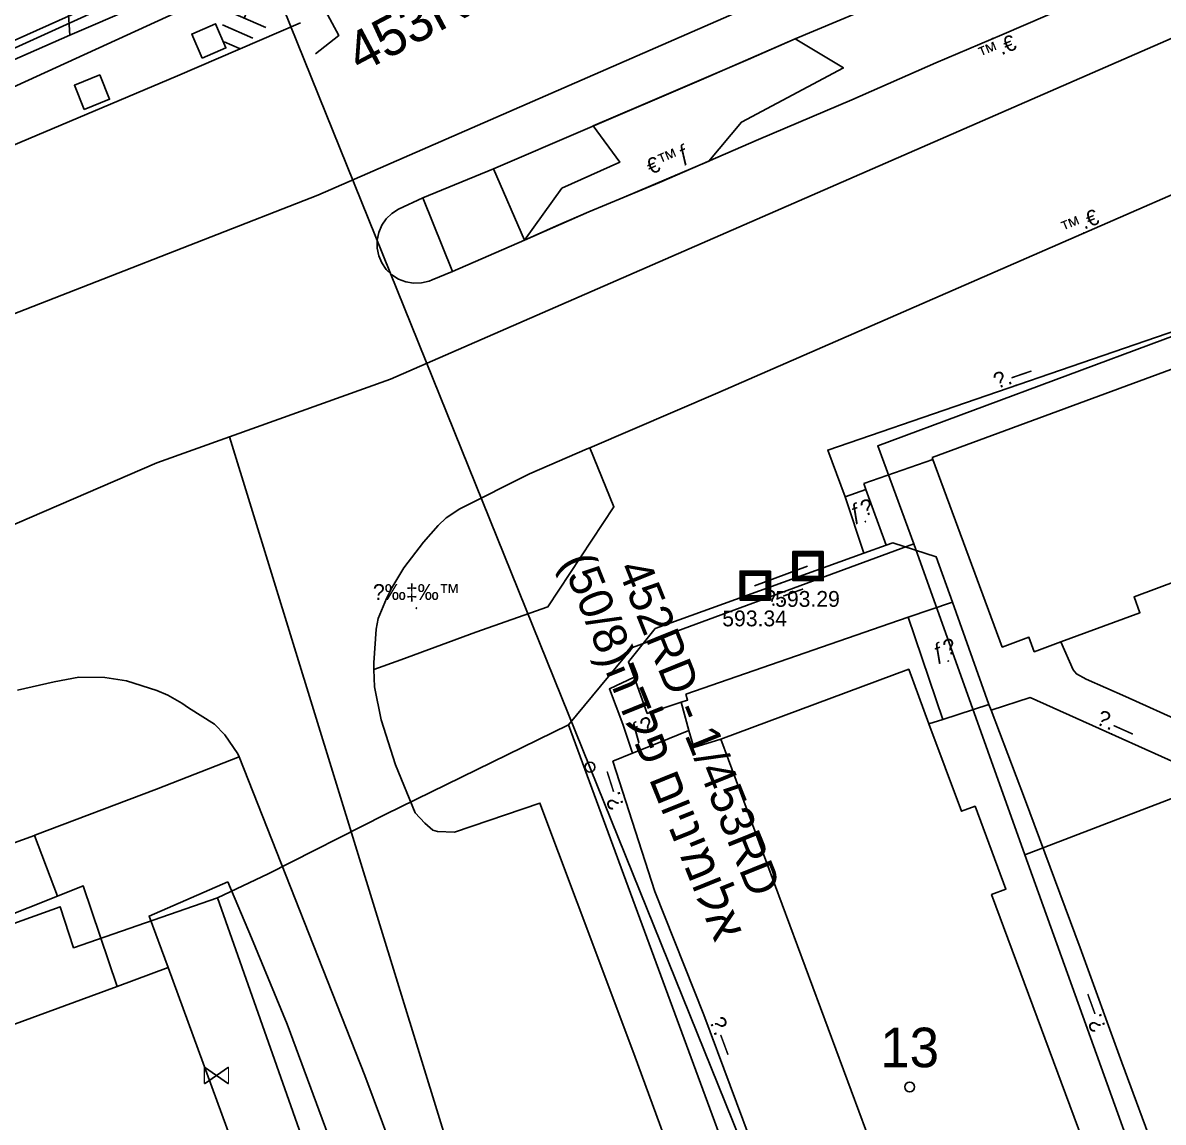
# Model space of a CAD drawing. Header units: metres. Extents: x 218299 to 220222, y 572714 to 574340.
# Drawn here: x 219557.5 to 219615.2, y 573852.2 to 573907.8 of the extents above; entities that cross this region are included whole.
import ezdxf
from ezdxf.enums import TextEntityAlignment as Align

# ---------------------------------------------------------------- set-up
doc = ezdxf.new("R2010")
doc.units = ezdxf.units.M
doc.header["$MEASUREMENT"] = 0
for name, color, linetype in [('1601', 44, 'LANDBORDER'), ('1602', 44, 'Continuous'), ('1603', 44, 'Continuous'), ('6011', 10, 'Continuous'), ('6021', 110, 'Continuous'), ('6031', 254, 'Continuous'), ('6370', 7, 'Continuous'), ('6501', 7, 'Continuous'), ('6521', 1, 'Continuous'), ('6561', 7, 'Continuous'), ('6902', 1, 'Continuous'), ('A_POINTS', 2, 'Continuous'), ('M2200', 253, 'Continuous'), ('M2401', 7, 'Continuous'), ('M2404', 7, 'Continuous'), ('M2407', 253, 'Continuous'), ('M2408', 253, 'Continuous'), ('M2412', 253, 'Continuous'), ('M2420', 253, 'Continuous'), ('M2602', 253, 'Continuous'), ('M2605', 253, 'Continuous'), ('M2802', 253, 'Continuous'), ('M2809', 253, 'Continuous'), ('M4609', 253, 'Continuous'), ('M5205', 253, 'Continuous'), ('M5250', 253, 'Continuous'), ('Y5205_Modaot', 253, 'Continuous')]:
    doc.layers.add(name, color=color, linetype=linetype)
doc.styles.add('HEBTXT', font='HEBTXT')
doc.styles.add('MAVAT_HEBTXT', font='HEBTXT')
doc.linetypes.add('LANDBORDER', pattern='A,6.25,[208,elecad.shx,S=0.02,R=0,X=-0.6,Y=0],12.5,[208,elecad.shx,S=0.02,R=180,X=0.6,Y=0],6.25', length=25)

# ---------------------------------------------------------------- blocks, each defined once
blk = doc.blocks.new('6902')
at = {"layer": 'A_POINTS'}
blk.add_circle((0, 0), 0.25, dxfattribs=at)
at = {"color": 0, "style": 'HEBTXT', "flags": 1}
blk.add_attdef('CODE', (-2.918, 6.399), '', height=1.7, dxfattribs=at)
at = {"color": 0, "style": 'HEBTXT'}
for tag, p in [('PATH', (0.169, 4.708)), ('HTCH', (0.169, 2.708))]:
    blk.add_attdef(tag, text='', height=1.7, dxfattribs=at).set_placement(p, align=Align.MIDDLE_CENTER)
blk = doc.blocks.new('6521')
at = {"color": 0}
blk.add_lwpolyline([(0.707, 0.707), (3.55, 3.55), (4.778, 2.689)], dxfattribs=at)
at = {"color": 0, "style": 'HEBTXT'}
blk.add_attdef('PLACE', (4.377, 3.834), '', height=1.7, dxfattribs=at)
blk = doc.blocks.new('6370')
at = {"color": 0}
blk.add_lwpolyline([(-1, -1), (1, -1), (1, 1), (-1, 1)], close=True, dxfattribs=at)
for points in [[(-0.991, 1.013), (1.003, 1.013), (-0.991, -1.013)], [(-0.991, -1.013), (1.003, -1.013), (1.003, 1.013)]]:
    blk.add_solid(points, dxfattribs=at)
at = {"color": 0, "style": 'HEBTXT'}
blk.add_attdef('POLE_NUM', (2.033, 2.706), '', height=2, dxfattribs=at)
at = {"color": 0, "style": 'HEBTXT', "flags": 1}
blk.add_attdef('MAP_TYPE', (2.063, -0.224), '', height=2, dxfattribs=at)
blk = doc.blocks.new('6561')
at = {"color": 0}
blk.add_line((0, 0), (-1.62, -3.72), dxfattribs=at)
at = {"color": 0, "flags": 128}
for points in [[(-2.812, -3.202), (-0.519, -4.199)], [(-2.718, -4.061), (-1.185, -4.727)], [(-2.624, -4.919), (-1.851, -5.255)]]:
    blk.add_lwpolyline(points, dxfattribs=at)
at = {"color": 0, "style": 'HEBTXT'}
for tag, p in [('TYPE', (1.691, -1.644)), ('DESC', (1.691, -4.209))]:
    blk.add_attdef(tag, p, '', height=1.5, dxfattribs=at)
blk = doc.blocks.new('1603')
at = {"layer": 'A_POINTS'}
blk.add_circle((0, 0), 0.25, dxfattribs=at)
at = {"color": 0, "style": 'HEBTXT'}
blk.add_attdef('PARCEL_NUM', text='', height=2, dxfattribs=at).set_placement((0, 1), align=Align.CENTER)
at = {"color": 0, "style": 'HEBTXT', "flags": 1}
blk.add_attdef('LOT_NUM', text='', height=2, dxfattribs=at).set_placement((0, -2.5), align=Align.CENTER)
blk = doc.blocks.new('M2802')
blk.add_circle((0, 0), 0.025)
at = {"style": 'MAVAT_HEBTXT'}
blk.add_attdef('NAME', text='', height=0.8, dxfattribs=at).set_placement((0, 1.59), align=Align.MIDDLE)
blk = doc.blocks.new('M2404')
blk.add_circle((0, 0), 0.025)
at = {"style": 'MAVAT_HEBTXT'}
blk.add_attdef('NAME', text='', height=0.8, dxfattribs=at).set_placement((0, 1.59), align=Align.MIDDLE)
blk = doc.blocks.new('M2412')
blk.add_circle((0, 0), 0.025)
at = {"style": 'MAVAT_HEBTXT'}
blk.add_attdef('NAME', text='', height=0.8, dxfattribs=at).set_placement((0, 1.59), align=Align.MIDDLE)
blk = doc.blocks.new('M2605')
blk.add_circle((0, 0), 0.025)
at = {"style": 'MAVAT_HEBTXT'}
blk.add_attdef('NAME', text='', height=0.8, dxfattribs=at).set_placement((0, 1.59), align=Align.MIDDLE)
blk = doc.blocks.new('M2809')
blk.add_circle((0, 0), 0.025)
at = {"style": 'MAVAT_HEBTXT'}
blk.add_attdef('NAME', text='', height=0.8, dxfattribs=at).set_placement((0, 1.59), align=Align.MIDDLE)
blk = doc.blocks.new('M4609')
at = {"const_width": 0.134}
for points in [[(-1.22, -0.84), (-1.22, 0.84)], [(1.22, -0.84), (1.22, 0.84)]]:
    blk.add_lwpolyline(points, dxfattribs=at)
for points in [[(-1.22, -0.84), (1.22, 0.84)], [(-1.22, 0.84), (1.22, -0.84)]]:
    blk.add_lwpolyline(points)
at = {"style": 'MAVAT_HEBTXT', "flags": 1}
for tag, p in [('MARK', (0, 2.8)), ('HEIGHT', (0, -2.8)), ('NAME', (0, -5.37)), ('DIAMETER', (0, -7.94))]:
    blk.add_attdef(tag, text='', height=0.8, dxfattribs=at).set_placement(p, align=Align.MIDDLE)
blk = doc.blocks.new('*X99')
at = {"color": 0}
for p, q in [((-1.47, 1.4), (1.6, 1.4)), ((-1.47, 1.27), (1.6, 1.27)), ((-1.4, -1.45), (-1.4, 1.49)), ((-1.27, -1.45), (-1.27, 1.49)), ((-1.15, -1.45), (-1.15, 1.49)), ((-1.02, 1.06), (-1.02, 1.49)), ((-0.9, 1.06), (-0.9, 1.49)), ((-0.77, 1.06), (-0.77, 1.49)), ((-0.65, 1.06), (-0.65, 1.49)), ((-0.52, 1.06), (-0.52, 1.49)), ((-0.4, 1.06), (-0.4, 1.49)), ((-0.27, 1.06), (-0.27, 1.49)), ((-0.15, 1.06), (-0.15, 1.49)), ((-0.02, 1.06), (-0.02, 1.49)), ((0.1, 1.06), (0.1, 1.49)), ((0.23, 1.06), (0.23, 1.49)), ((0.35, 1.06), (0.35, 1.49)), ((0.48, 1.06), (0.48, 1.49)), ((0.6, 1.06), (0.6, 1.49)), ((0.73, 1.06), (0.73, 1.49)), ((0.85, 1.06), (0.85, 1.49)), ((0.98, 1.06), (0.98, 1.49)), ((1.1, 1.06), (1.1, 1.49)), ((1.23, -1.45), (1.23, 1.49)), ((1.35, -1.45), (1.35, 1.49)), ((1.48, -1.45), (1.48, 1.49)), ((-1.47, 1.15), (1.6, 1.15)), ((-1.47, 1.02), (-1.04, 1.02)), ((-1.47, 0.9), (-1.04, 0.9)), ((-1.47, 0.77), (-1.04, 0.77)), ((-1.47, 0.65), (-1.04, 0.65)), ((-1.47, 0.52), (-1.04, 0.52)), ((-1.47, 0.4), (-1.04, 0.4)), ((-1.47, 0.27), (-1.04, 0.27)), ((-1.47, 0.15), (-1.04, 0.15)), ((-1.47, 0.02), (-1.04, 0.02)), ((1.17, 1.02), (1.6, 1.02)), ((1.17, 0.9), (1.6, 0.9)), ((1.17, 0.77), (1.6, 0.77)), ((1.17, 0.65), (1.6, 0.65)), ((1.17, 0.52), (1.6, 0.52)), ((1.17, 0.4), (1.6, 0.4)), ((1.17, 0.27), (1.6, 0.27)), ((1.17, 0.15), (1.6, 0.15)), ((1.17, 0.02), (1.6, 0.02)), ((-1.47, -0.1), (-1.04, -0.1)), ((-1.47, -0.23), (-1.04, -0.23)), ((-1.47, -0.35), (-1.04, -0.35)), ((-1.47, -0.48), (-1.04, -0.48)), ((-1.47, -0.6), (-1.04, -0.6)), ((-1.47, -0.73), (-1.04, -0.73)), ((-1.47, -0.85), (-1.04, -0.85)), ((-1.47, -0.98), (-1.04, -0.98)), ((-1.47, -1.1), (1.6, -1.1)), ((-1.02, -1.45), (-1.02, -1.02)), ((-0.9, -1.45), (-0.9, -1.02)), ((-0.77, -1.45), (-0.77, -1.02)), ((-0.65, -1.45), (-0.65, -1.02)), ((-0.52, -1.45), (-0.52, -1.02)), ((-0.4, -1.45), (-0.4, -1.02)), ((-0.27, -1.45), (-0.27, -1.02)), ((-0.15, -1.45), (-0.15, -1.02)), ((-0.02, -1.45), (-0.02, -1.02)), ((0.1, -1.45), (0.1, -1.02)), ((0.23, -1.45), (0.23, -1.02)), ((0.35, -1.45), (0.35, -1.02)), ((0.48, -1.45), (0.48, -1.02)), ((0.6, -1.45), (0.6, -1.02)), ((0.73, -1.45), (0.73, -1.02)), ((0.85, -1.45), (0.85, -1.02)), ((0.98, -1.45), (0.98, -1.02)), ((1.1, -1.45), (1.1, -1.02)), ((1.17, -0.1), (1.6, -0.1)), ((1.17, -0.23), (1.6, -0.23)), ((1.17, -0.35), (1.6, -0.35)), ((1.17, -0.48), (1.6, -0.48)), ((1.17, -0.6), (1.6, -0.6)), ((1.17, -0.73), (1.6, -0.73)), ((1.17, -0.85), (1.6, -0.85)), ((1.17, -0.98), (1.6, -0.98)), ((-1.47, -1.23), (1.6, -1.23)), ((-1.47, -1.35), (1.6, -1.35))]:
    blk.add_line(p, q, dxfattribs=at)
blk = doc.blocks.new('M5205')
for points in [[(1.6, 1.49), (1.6, -1.45), (-1.47, -1.45), (-1.47, 1.49)], [(1.17, 1.06), (1.17, -1.02), (-1.04, -1.02), (-1.04, 1.06)]]:
    blk.add_lwpolyline(points, close=True)
at = {"linetype": 'Continuous'}
blk.add_blockref('*X99', (0, 0), dxfattribs=at)
at = {"style": 'MAVAT_HEBTXT', "flags": 1}
for tag, p in [('MARK', (0, 3.2)), ('HEIGHT', (0, -3.3)), ('NAME', (0, -5.87))]:
    blk.add_attdef(tag, text='', height=2, dxfattribs=at).set_placement(p, align=Align.MIDDLE)
blk = doc.blocks.new('111')
at = {"layer": 'M2200'}
for points in [[(219603.524, 573885.772, 605.205), (219619.709, 573891.744, 605.144), (219631.268, 573896.009, 605.1), (219634.789, 573886.468, 605.205), (219634.789, 573886.468, 605.205), (219632.029, 573885.45, 605.205), (219620.81, 573881.31, 605.205), (219621.066, 573880.617, 599.01), (219616.255, 573878.842, 599.01), (219615.988, 573879.565, 605.205), (219613.729, 573878.731, 605.205), (219614.028, 573877.92, 599.115), (219610.021, 573876.441, 599.115), (219608.684, 573875.948, 599.115), (219608.415, 573876.677, 605.1), (219607.064, 573876.179, 605.1), (219603.56, 573885.675, 605.204)], [(219608.215, 573830.083, 606.255), (219607.182, 573832.865, 606.255), (219592.827, 573871.529, 606.255), (219592.827, 573871.529, 606.255), (219602.334, 573875.059, 606.255), (219603.359, 573872.296, 606.255), (219605, 573867.877, 606.255), (219605.69, 573868.133, 599.745), (219607.248, 573863.937, 599.745), (219606.524, 573863.668, 606.255), (219612.575, 573847.372, 606.255), (219613.154, 573847.587, 599.955), (219614.922, 573842.825, 599.955), (219614.366, 573842.619, 606.255), (219615.937, 573838.389, 606.15), (219616.626, 573838.645, 600.06), (219617.369, 573836.646, 600.06), (219618.305, 573834.124, 600.06), (219617.581, 573833.855, 606.255), (219617.677, 573833.596, 606.255)], [(219523.399, 573844.745, 604.575), (219562.303, 573859.024, 604.477), (219564.886, 573859.972, 604.47), (219564.886, 573859.972, 604.47), (219564.886, 573859.972, 604.47), (219568.364, 573850.496, 604.575), (219568.032, 573850.374, 604.574), (219565.97, 573849.617, 604.569), (219546.423, 573842.443, 604.519), (219545.709, 573842.181, 604.518), (219543.953, 573841.537, 604.513), (219526.877, 573835.269, 604.47), (219526.639, 573835.916, 604.477)]]:
    blk.add_polyline3d(points, close=True, dxfattribs=at)
at = {"layer": 'M2401'}
for points in [[(219591.651, 573846.84, 598.852), (219588.431, 573855.631, 598.852), (219585.578, 573863.261, 598.852), (219583.689, 573868.29, 598.852), (219579.363, 573866.822, 598.852), (219578.507, 573866.86, 598.852), (219578.264, 573866.932, 598.852), (219577.86, 573867.279, 598.852), (219577.379, 573867.799, 598.852), (219576.377, 573870.231, 598.852), (219575.664, 573872.498, 598.852), (219575.317, 573874.18, 598.852), (219575.291, 573875.053, 598.852), (219575.282, 573875.382, 598.852), (219575.41, 573877.088, 598.852), (219575.51, 573877.621, 598.852), (219575.928, 573878.638, 598.852), (219576.195, 573879.17, 598.852), (219576.802, 573880.184, 598.852), (219577.804, 573881.492, 598.852), (219578.548, 573882.335, 598.852), (219578.951, 573882.719, 598.852), (219579.632, 573883.181, 598.852), (219583.155, 573884.947, 598.852), (219586.079, 573886.201, 598.852), (219586.214, 573886.259, 598.852), (219592.683, 573889.046, 598.852), (219622.044, 573901.855, 598.852)], [(219571.574, 573907.753, 593.368), (219565.364, 573905.069, 593.368), (219557.392, 573901.703, 593.368), (219554.623, 573900.537, 593.368), (219553.838, 573900.323, 593.368)], [(219610.447, 573908.617, 594.15), (219607.037, 573907.145, 594.15), (219603.709, 573905.723, 594.15), (219599.461, 573903.863, 594.15), (219594.741, 573901.856, 594.15), (219589.729, 573899.668, 594.15), (219586.154, 573898.195, 594.15), (219582.91, 573896.762, 594.15), (219579.268, 573895.182, 594.15), (219578.241, 573894.754, 594.15), (219578.079, 573894.69, 594.15), (219577.693, 573894.597, 594.15), (219577.296, 573894.583, 594.15), (219576.904, 573894.648, 594.15), (219576.533, 573894.791, 594.15), (219576.198, 573895.004, 594.15), (219575.913, 573895.28, 594.15), (219575.688, 573895.608, 594.15), (219575.533, 573895.974, 594.15), (219575.455, 573896.363, 594.15), (219575.456, 573896.76, 594.15), (219575.536, 573897.149, 594.15), (219575.692, 573897.514, 594.15), (219575.919, 573897.841, 594.15), (219576.205, 573898.115, 594.15), (219576.542, 573898.327, 594.15), (219577.76, 573898.896, 594.15), (219581.337, 573900.372, 594.15), (219585.974, 573902.362, 594.15), (219591.835, 573904.867, 594.15), (219596.599, 573906.936, 594.15), (219601.841, 573909.141, 594.15)], [(219578.413, 573844.944, 592.209), (219574.841, 573854.511, 592.209), (219568.476, 573870.626, 592.209), (219568.414, 573870.783, 592.209), (219567.757, 573871.74, 592.209), (219567.234, 573872.287, 592.209), (219565.922, 573873.118, 592.209), (219565.576, 573873.338, 592.209), (219564.876, 573873.756, 592.209), (219564.315, 573873.991, 592.209), (219562.784, 573874.467, 592.209), (219561.685, 573874.638, 592.209), (219560.368, 573874.658, 592.209), (219559.127, 573874.421, 592.209), (219557.276, 573874.009, 592.209)]]:
    blk.add_polyline3d(points, dxfattribs=at)
at = {"layer": 'M2404'}
for points in [[(219591.651, 573846.84, 598.852), (219588.431, 573855.631, 598.852), (219585.578, 573863.261, 598.852), (219583.689, 573868.29, 598.852), (219579.363, 573866.822, 598.852), (219578.507, 573866.86, 598.852), (219578.264, 573866.932, 598.852), (219577.86, 573867.279, 598.852), (219577.379, 573867.799, 598.852), (219576.377, 573870.231, 598.852), (219575.664, 573872.498, 598.852), (219575.317, 573874.18, 598.852), (219575.291, 573875.053, 598.852), (219575.282, 573875.382, 598.852), (219575.41, 573877.088, 598.852), (219575.51, 573877.621, 598.852), (219575.928, 573878.638, 598.852), (219576.195, 573879.17, 598.852), (219576.802, 573880.184, 598.852), (219577.804, 573881.492, 598.852), (219578.548, 573882.335, 598.852), (219578.951, 573882.719, 598.852), (219579.632, 573883.181, 598.852), (219583.155, 573884.947, 598.852), (219586.079, 573886.201, 598.852), (219586.214, 573886.259, 598.852), (219592.683, 573889.046, 598.852), (219622.044, 573901.855, 598.852)], [(219548.909, 573916.299, 590.529), (219554.055, 573906.446, 590.529), (219549.611, 573904.18, 590.529), (219549.529, 573903.881, 590.529), (219549.524, 573903.572, 590.529), (219549.597, 573903.272, 590.529), (219549.743, 573903.002, 590.529), (219549.83, 573902.894, 590.529), (219550.771, 573901.491, 590.529), (219550.873, 573901.359, 590.529), (219550.951, 573901.278, 590.529), (219551.123, 573901.134, 590.529), (219551.218, 573901.069, 590.529), (219551.419, 573900.956, 590.529), (219551.631, 573900.863, 590.529), (219551.776, 573900.81, 590.529), (219552.067, 573900.73, 590.529), (219552.657, 573900.594, 590.529), (219553.444, 573900.414, 590.529), (219553.838, 573900.323, 590.529), (219554.623, 573900.537, 590.529), (219557.392, 573901.703, 590.529), (219565.364, 573905.069, 590.529), (219571.574, 573907.753, 590.529)], [(219581.337, 573900.372, 593.55), (219585.974, 573902.362, 593.55), (219591.835, 573904.867, 593.55), (219596.599, 573906.936, 593.55), (219601.841, 573909.141, 593.55)], [(219610.447, 573908.617, 593.55), (219607.037, 573907.145, 593.55), (219603.709, 573905.723, 593.55), (219599.461, 573903.863, 593.55), (219594.741, 573901.856, 593.55), (219589.729, 573899.668, 593.55), (219586.154, 573898.195, 593.55), (219582.91, 573896.762, 593.55)], [(219577.76, 573898.896, 593.13), (219576.542, 573898.327, 593.13), (219576.205, 573898.115, 593.13), (219575.919, 573897.841, 593.13), (219575.692, 573897.514, 593.13), (219575.536, 573897.149, 593.13), (219575.456, 573896.76, 593.13), (219575.455, 573896.363, 593.13), (219575.533, 573895.974, 593.13), (219575.688, 573895.608, 593.13), (219575.913, 573895.28, 593.13), (219576.198, 573895.004, 593.13), (219576.533, 573894.791, 593.13), (219576.904, 573894.648, 593.13), (219577.296, 573894.583, 593.13), (219577.693, 573894.597, 593.13), (219578.079, 573894.69, 593.13), (219578.241, 573894.754, 593.13), (219579.268, 573895.182, 593.13)], [(219578.413, 573844.944, 592.209), (219574.841, 573854.511, 592.209), (219568.476, 573870.626, 592.209), (219568.414, 573870.783, 592.209), (219567.757, 573871.74, 592.209), (219567.234, 573872.287, 592.209), (219565.922, 573873.118, 592.209), (219565.576, 573873.338, 592.209), (219564.876, 573873.756, 592.209), (219564.315, 573873.991, 592.209), (219562.784, 573874.467, 592.209), (219561.685, 573874.638, 592.209), (219560.368, 573874.658, 592.209), (219559.127, 573874.421, 592.209), (219557.276, 573874.009, 592.209)]]:
    blk.add_polyline3d(points, dxfattribs=at)
at = {"layer": 'M2407'}
for points in [[(219600.06, 573884.446, 593.812), (219603.56, 573885.675, 593.812)], [(219591.072, 573873.808, 594.705), (219601.376, 573877.379, 594.81)], [(219610.021, 573876.441, 593.97), (219610.648, 573875.032, 593.97), (219610.815, 573874.828, 593.97), (219611.312, 573874.561, 593.97), (219613.297, 573873.691, 593.97), (219616.273, 573872.328, 594.075), (219621.341, 573870.136, 594.075), (219622.703, 573870.331, 594.075)], [(219603.359, 573872.296, 594.802), (219604.053, 573872.523, 594.802)], [(219591.217, 573871.959, 594.712), (219591.473, 573871.098, 594.712), (219592.827, 573871.529, 594.712)]]:
    blk.add_polyline3d(points, dxfattribs=at)
at = {"layer": 'M2408'}
for points in [[(219581.337, 573900.372, 593.025), (219582.91, 573896.762, 593.025)], [(219577.76, 573898.896, 593.13), (219579.268, 573895.182, 593.13)], [(219575.291, 573875.053, 592.867), (219576.659, 573875.541, 592.867), (219580.448, 573876.943, 592.867), (219584.094, 573878.21, 592.867), (219587.428, 573883.274, 592.867), (219586.214, 573886.259, 592.867)], [(219558.124, 573866.662, 592.815), (219558.14, 573866.668, 592.815), (219564.304, 573868.989, 592.815), (219568.476, 573870.626, 592.815)], [(219519.532, 573857.09, 592.707), (219521.005, 573853.463, 592.707), (219521.572, 573853.111, 592.707), (219529.691, 573856.109, 592.707), (219537.314, 573859.158, 592.707), (219545.922, 573862.251, 592.707), (219558.124, 573866.662, 592.707)], [(219559.289, 573863.586, 592.815), (219558.124, 573866.662, 592.815)]]:
    blk.add_polyline3d(points, dxfattribs=at)
at = {"layer": 'M2412'}
for points in [[(219601.193, 573881.339, 593.76), (219600.071, 573880.934, 593.34), (219599.129, 573883.772, 593.34), (219600.165, 573884.143, 593.76)], [(219604.053, 573872.523, 594.81), (219602.313, 573877.697, 594.81), (219604.551, 573878.456, 593.865), (219606.385, 573873.285, 593.865)], [(219590.827, 573873.396, 594.697), (219591.217, 573871.959, 594.712), (219589.682, 573871.34, 593.902), (219588.366, 573870.81, 593.902), (219587.874, 573872.286, 593.902), (219587.199, 573874.07, 592.957), (219588.447, 573874.66, 592.957), (219589.11, 573872.826, 593.902)]]:
    blk.add_polyline3d(points, close=True, dxfattribs=at)
at = {"layer": 'M2420'}
for points in [[(219365.096, 573797.122), (219392.439, 573811.276), (219429.974, 573831.307), (219433.215, 573833.769), (219469.14, 573853.062), (219510.705, 573873.01), (219550.441, 573890.409), (219551.645, 573890.903), (219560.887, 573894.512), (219572.462, 573899.033), (219655.707, 573935.374), (219664.194, 573940.008), (219678.236, 573945.335), (219725.786, 573965.457), (219733.221, 573968.857), (219744.375, 573973.947), (219829.058, 574010.769)], [(219567.982, 573886.813), (219576.138, 573889.727), (219660.113, 573926.386), (219668.384, 573929.369), (219681.944, 573936.045), (219729.815, 573956.303), (219736.746, 573959.524), (219748.445, 573964.813), (219834.29, 574002.14)], [(219370.2, 573784.62), (219396.432, 573802.202), (219433.17, 573821.977), (219436.623, 573823.936), (219472.687, 573843.427), (219514.397, 573863.58), (219554.394, 573881.22), (219564.315, 573885.503), (219567.982, 573886.813)]]:
    blk.add_lwpolyline(points, dxfattribs=at)
at = {"layer": 'M2420', "flags": 128}
blk.add_lwpolyline([(219567.982, 573886.813), (219584.015, 573834.777)], dxfattribs=at)
at = {"layer": 'M2602'}
for points in [[(219600.06, 573884.446, 593.842), (219600.165, 573884.143, 593.85)], [(219567.912, 573864.319, 593.077), (219563.924, 573862.581, 593.257), (219564.886, 573859.972, 593.257)]]:
    blk.add_polyline3d(points, dxfattribs=at)
at = {"layer": 'M2605'}
for points in [[(219600.165, 573884.143, 593.76), (219599.129, 573883.772, 593.76), (219599.129, 573883.772, 593.76), (219598.243, 573886.144, 593.76), (219619.132, 573893.315, 593.857), (219619.709, 573891.744, 593.857)], [(219601.376, 573877.379, 594.802), (219601.376, 573877.379, 594.802), (219602.313, 573877.697, 594.772), (219604.551, 573878.456, 594.697), (219604.551, 573878.456, 594.697), (219603.725, 573880.744, 594.697), (219601.53, 573881.46, 594.697), (219601.193, 573881.339, 594.697), (219600.071, 573880.934, 594.697), (219589.519, 573877.126, 594.697), (219588.165, 573875.442, 594.697), (219588.447, 573874.66, 594.697), (219589.11, 573872.826, 594.697), (219589.11, 573872.826, 594.697), (219590.827, 573873.396, 594.697), (219591.151, 573873.503, 594.697), (219591.072, 573873.808, 594.697), (219591.072, 573873.808, 594.697)], [(219604.053, 573872.523, 594.802), (219606.385, 573873.285, 594.802), (219606.385, 573873.285, 594.802), (219606.499, 573872.986, 594.802), (219608.198, 573868.539, 594.802), (219611.008, 573860.979, 594.802), (219613.116, 573855.169, 594.802), (219614.876, 573850.382, 594.802), (219616.431, 573846.193, 594.802), (219618.613, 573840.095, 594.592)], [(219606.499, 573872.986, 594.172), (219608.47, 573873.629, 594.172), (219618.612, 573869.085, 594.172), (219618.612, 573869.085, 594.172)], [(219589.491, 573863.818, 594.802), (219587.378, 573870.412, 594.802), (219588.366, 573870.81, 594.779), (219589.682, 573871.34, 594.748), (219591.217, 573871.959, 594.712)], [(219562.303, 573859.024, 593.122), (219560.591, 573864.103, 593.122), (219559.289, 573863.586, 593.122), (219552.026, 573860.708, 593.122), (219541.357, 573856.768, 592.729)], [(219573.635, 573831.909, 594.487), (219574.684, 573832.3, 594.487), (219574.918, 573832.212, 594.487), (219578.062, 573838.101, 594.277), (219575.475, 573844.76, 593.857), (219570.912, 573857.117, 593.437), (219569.096, 573861.487, 593.077), (219567.912, 573864.319, 593.077)], [(219589.491, 573863.818, 594.802), (219591.98, 573857.588, 594.802), (219594.636, 573850.43, 594.802), (219595.251, 573848.793, 594.802)]]:
    blk.add_polyline3d(points, dxfattribs=at)
at = {"layer": 'M2802'}
blk.add_polyline3d([(219586.214, 573886.259, 592.867), (219587.428, 573883.274, 592.867), (219584.094, 573878.21, 592.867), (219580.448, 573876.943, 592.867), (219576.659, 573875.541, 592.867), (219575.291, 573875.053, 592.867), (219575.291, 573875.053, 592.867), (219575.282, 573875.382, 592.867), (219575.41, 573877.088, 592.815), (219575.51, 573877.621, 592.783), (219575.928, 573878.638, 592.71), (219576.195, 573879.17, 592.732), (219576.802, 573880.184, 592.815), (219577.804, 573881.492, 592.815), (219578.548, 573882.335, 592.815), (219578.951, 573882.719, 592.815), (219579.632, 573883.181, 592.815), (219583.155, 573884.947, 592.815), (219586.079, 573886.201, 592.92), (219586.214, 573886.259, 592.92)], close=True, dxfattribs=at)
at = {"layer": 'M2809'}
blk.add_polyline3d([(219582.91, 573896.762, 593.025), (219584.796, 573899.393, 593.235), (219587.719, 573900.697, 593.235), (219586.375, 573902.533, 593.242), (219588.904, 573903.614, 593.287), (219594.217, 573905.901, 593.34), (219596.599, 573906.936, 593.34), (219599.036, 573905.472, 593.34), (219593.878, 573902.735, 593.34), (219592.235, 573900.762, 593.287), (219587.942, 573898.931, 593.182), (219586.154, 573898.195, 593.13), (219584.532, 573897.479, 593.077)], close=True, dxfattribs=at)
at = {"layer": 'M5250'}
for points in [[(219566.603, 573905.96, 592.749), (219566.079, 573907.182, 592.749), (219567.287, 573907.7, 592.749), (219567.811, 573906.478, 592.749), (219566.603, 573905.96, 592.749)], [(219560.644, 573903.37, 592.644), (219560.147, 573904.596, 592.644), (219561.429, 573905.115, 592.644), (219561.925, 573903.889, 592.644), (219560.644, 573903.37, 592.644)]]:
    blk.add_polyline3d(points, dxfattribs=at)
at = {"layer": 'Y5205_Modaot'}
blk.add_polyline3d([(219594.543, 573879.282, 593.342), (219597.217, 573880.268, 593.289)], dxfattribs=at)
at = {"layer": 'M2404'}
ref = blk.add_blockref('M2404', (219606.58, 573906.949), dxfattribs=dict(at, xscale=0.5, yscale=0.5, zscale=0.5))
ref.add_attrib('NAME', '™.€', dxfattribs={"layer": '0', "height": 0.8, "rotation": 22.38885, "style": 'MAVAT_HEBTXT'}).set_placement((219606.789, 573906.441), align=Align.MIDDLE)
ref = blk.add_blockref('M2404', (219611.178, 573897.115), dxfattribs=dict(at, xscale=0.5, yscale=0.5, zscale=0.5))
ref.add_attrib('NAME', '™.€', dxfattribs={"layer": '0', "height": 0.8, "rotation": 21.92181, "style": 'MAVAT_HEBTXT'}).set_placement((219610.973, 573897.625), align=Align.MIDDLE)
at = {"layer": 'M2412'}
ref = blk.add_blockref('M2412', (219600.146, 573882.528), dxfattribs=dict(at, xscale=0.4999999999999999, yscale=0.4999999999999999, zscale=0.4999999999999999, rotation=313.8517699004537))
ref.add_attrib('NAME', 'ƒ\x8e', dxfattribs={"layer": '0', "height": 0.8, "rotation": 19.06816, "style": 'MAVAT_HEBTXT'}).set_placement((219599.966, 573883.048), align=Align.MIDDLE)
ref = blk.add_blockref('M2412', (219604.332, 573875.475), dxfattribs=dict(at, xscale=0.5, yscale=0.5, zscale=0.5, rotation=314.322505948531))
ref.add_attrib('NAME', 'ƒ\x8e', dxfattribs={"layer": '0', "height": 0.8, "rotation": 19.53889, "style": 'MAVAT_HEBTXT'}).set_placement((219604.148, 573875.993), align=Align.MIDDLE)
ref = blk.add_blockref('M2412', (219587.715, 573874.314), dxfattribs=dict(at, xscale=0.5, yscale=0.5, zscale=0.5))
ref.add_attrib('NAME', 'ƒ\x8e', dxfattribs={"layer": '0', "height": 0.8, "rotation": 25.30317, "style": 'MAVAT_HEBTXT'}).set_placement((219588.868, 573872.009), align=Align.MIDDLE)
at = {"layer": 'M2605'}
ref = blk.add_blockref('M2605', (219607.761, 573889.412), dxfattribs=dict(at, xscale=0.5, yscale=0.5, zscale=0.5))
ref.add_attrib('NAME', '\x9a.—', dxfattribs={"layer": '0', "height": 0.8, "rotation": 18.94731, "style": 'MAVAT_HEBTXT'}).set_placement((219607.582, 573889.932), align=Align.MIDDLE)
ref = blk.add_blockref('M2605', (219595.848, 573879.41), dxfattribs=dict(at, xscale=0.5, yscale=0.5, zscale=0.5))
ref.add_attrib('NAME', '\x9a.—', dxfattribs={"layer": '0', "height": 0.8, "rotation": 19.84345, "style": 'MAVAT_HEBTXT'}).set_placement((219596.035, 573878.893), align=Align.MIDDLE)
ref = blk.add_blockref('M2605', (219612.595, 573871.78), dxfattribs=dict(at, xscale=0.5, yscale=0.5, zscale=0.5))
ref.add_attrib('NAME', '\x9a.—', dxfattribs={"layer": '0', "height": 0.8, "rotation": 335.8662, "style": 'MAVAT_HEBTXT'}).set_placement((219612.82, 573872.282), align=Align.MIDDLE)
ref = blk.add_blockref('M2605', (219587.803, 573869.086), dxfattribs=dict(at, xscale=0.5, yscale=0.5, zscale=0.5))
ref.add_attrib('NAME', '\x9a.—', dxfattribs={"layer": '0', "height": 0.8, "rotation": 107.76339, "style": 'MAVAT_HEBTXT'}).set_placement((219587.279, 573868.918), align=Align.MIDDLE)
ref = blk.add_blockref('M2605', (219612.139, 573857.863), dxfattribs=dict(at, xscale=0.5, yscale=0.5, zscale=0.5))
ref.add_attrib('NAME', '\x9a.—', dxfattribs={"layer": '0', "height": 0.8, "rotation": 109.93724, "style": 'MAVAT_HEBTXT'}).set_placement((219611.621, 573857.675), align=Align.MIDDLE)
ref = blk.add_blockref('M2605', (219592.445, 573856.334), dxfattribs=dict(at, xscale=0.5, yscale=0.5, zscale=0.5))
ref.add_attrib('NAME', '\x9a.—', dxfattribs={"layer": '0', "height": 0.8, "rotation": 290.35639, "style": 'MAVAT_HEBTXT'}).set_placement((219592.961, 573856.526), align=Align.MIDDLE)
at = {"layer": 'M2802'}
ref = blk.add_blockref('M2802', (219577.442, 573878.15, 592.657), dxfattribs=dict(at, xscale=0.5, yscale=0.5, zscale=0.5))
ref.add_attrib('NAME', '\x8d‰‡‰™', dxfattribs={"layer": '0', "height": 0.8, "style": 'MAVAT_HEBTXT'}).set_placement((219577.442, 573878.946, 592.657), align=Align.MIDDLE)
at = {"layer": 'M2809'}
ref = blk.add_blockref('M2809', (219590.534, 573900.037, 593.246), dxfattribs=dict(at, xscale=0.5, yscale=0.5, zscale=0.5))
ref.add_attrib('NAME', '€™ƒ', dxfattribs={"layer": '0', "height": 0.8, "rotation": 23.09147, "style": 'MAVAT_HEBTXT'}).set_placement((219590.222, 573900.769, 593.246), align=Align.MIDDLE)
at = {"layer": 'M4609', "xscale": 0.5, "yscale": 0.5, "zscale": 0.5}
blk.add_blockref('M4609', (219567.329, 573854.524, 593.279), dxfattribs=at)
at = {"layer": 'M5205'}
ref = blk.add_blockref('M5205', (219597.217, 573880.268, 593.289), dxfattribs=dict(at, xscale=0.5, yscale=0.5, zscale=0.5))
ref.add_attrib('HEIGHT', '593.29', dxfattribs={"height": 0.8, "style": 'MAVAT_HEBTXT'}).set_placement((219597.217, 573878.618), align=Align.MIDDLE)
ref = blk.add_blockref('M5205', (219594.543, 573879.282, 593.342), dxfattribs=dict(at, xscale=0.5, yscale=0.5, zscale=0.5))
ref.add_attrib('HEIGHT', '593.34', dxfattribs={"height": 0.8, "style": 'MAVAT_HEBTXT'}).set_placement((219594.543, 573877.632), align=Align.MIDDLE)

msp = doc.modelspace()

# ---------------------------------------------------------------- linework, layer by layer
at = {"layer": '1601'}
for points in [[(219449.9242, 573857.3257), (219459.4307, 573862.4279), (219460.0494, 573861.8308), (219470.4514, 573867.0873), (219472.1863, 573867.0539), (219474.1427, 573868.0362), (219478.6723, 573870.2433), (219492.6069, 573877.2128), (219493.0793, 573877.007), (219501.9035, 573881.3536), (219562.5689, 573908.9616)], [(219562.5689, 573908.9616), (219501.9035, 573881.3536), (219493.0793, 573877.007), (219492.6069, 573877.2128), (219478.6723, 573870.2433), (219474.1427, 573868.0362), (219472.1863, 573867.0539), (219470.4514, 573867.0873), (219460.0494, 573861.8308), (219459.4307, 573862.4279), (219449.9242, 573857.3257)]]:
    msp.add_lwpolyline(points, dxfattribs=at)
at = {"layer": '1602'}
for points in [[(219503.8828, 573888.2111), (219488.755, 573917.1042), (219506.8918, 573926.6488), (219536.6162, 573942.156), (219540.7428, 573939.6978), (219555.2521, 573912.4833), (219556.2014, 573911.1278), (219562.5689, 573908.9616), (219501.9035, 573881.3536)], [(219638.0867, 573877.147), (219608.2093, 573865.6822), (219602.5918, 573881.4068), (219600.7674, 573886.3565), (219629.6008, 573897.0841), (219630.5577, 573897.3465), (219631.4002, 573895.468)], [(219605.7068, 573829.1361), (219600.0881, 573831.6519), (219585.1361, 573872.2426), (219588.3645, 573876.1595), (219602.5918, 573881.4068), (219608.2093, 573865.6822), (219620.2408, 573832.2007), (219606.4693, 573827.2192)], [(219650.0771, 573843.3445), (219620.2408, 573832.2007), (219608.2093, 573865.6822), (219638.0867, 573877.147), (219640.4452, 573870.8791), (219643.7367, 573872.3376), (219649.7321, 573855.8298), (219645.891, 573854.3637)], [(219581.7829, 573822.828), (219578.5968, 573831.6796), (219576.7781, 573836.8621), (219567.3794, 573863.4936), (219569.9373, 573864.7211), (219575.8549, 573867.7183), (219585.1361, 573872.2426), (219600.0881, 573831.6519), (219605.7068, 573829.1361), (219606.4693, 573827.2192), (219609.5923, 573819.1534), (219605.4114, 573817.6919), (219609.6958, 573806.0569), (219612.5071, 573798.3486), (219593.4139, 573791.0011), (219589.6736, 573800.9778), (219583.6744, 573817.2478)], [(219557.3921, 573831.0223), (219526.6475, 573819.9286), (219517.4802, 573847.9617), (219559.4239, 573863.0522), (219560.1044, 573860.9779), (219567.3794, 573863.4936), (219576.7781, 573836.8621), (219573.5888, 573830.9671), (219559.6887, 573825.8269)]]:
    msp.add_lwpolyline(points, close=True, dxfattribs=at)
for points in [[(219449.9242, 573857.3257), (219459.4307, 573862.4279), (219460.0494, 573861.8308), (219470.4514, 573867.0873), (219472.1863, 573867.0539), (219474.1427, 573868.0362), (219478.6723, 573870.2433), (219492.6069, 573877.2128), (219493.0793, 573877.007), (219501.9035, 573881.3536), (219562.5689, 573908.9616)], [(219629.6008, 573897.0841), (219600.7674, 573886.3565), (219602.5918, 573881.4068), (219588.3645, 573876.1595), (219585.1361, 573872.2426), (219575.8549, 573867.7183), (219569.9373, 573864.7211), (219567.3794, 573863.4936), (219560.1044, 573860.9779), (219559.4239, 573863.0522), (219517.4802, 573847.9617), (219514.9496, 573847.3377), (219512.2706, 573848.5711), (219508.0896, 573845.9717), (219500.4992, 573842.5257), (219492.983, 573838.7615), (219485.5434, 573834.8373), (219478.089, 573831.1835), (219477.9355, 573831.5034), (219470.5122, 573827.388), (219462.9933, 573823.4652), (219455.5538, 573819.5411), (219447.67, 573815.7196)]]:
    msp.add_lwpolyline(points, dxfattribs=at)
at = {"layer": '6011'}
msp.add_lwpolyline([(219569.9445, 573910.4142), (219479.0062, 573868.7913), (219396.0105, 573829.3643), (219296.84, 573765.91)], dxfattribs=at)
at = {"layer": '6011', "flags": 128}
msp.add_lwpolyline([(219601.7369, 573831.6625), (219570.6932, 573908.5596)], dxfattribs=at)
at = {"layer": '6021'}
msp.add_lwpolyline([(219481.0551, 573870.7909), (219481.8163, 573871.1541), (219525.2534, 573891.8805), (219559.9199, 573907.1233), (219570.1674, 573911.5458)], dxfattribs=at)
at = {"layer": '6031'}
msp.add_lwpolyline([(219566.3975, 573911.0271), (219563.8789, 573909.8994), (219524.98, 573892.4822), (219479.8402, 573871.2452)], dxfattribs=at)
at = {"layer": '6501'}
msp.add_lwpolyline([(219563.797, 573911.1966), (219561.8004, 573910.2111), (219559.7829, 573909.2151), (219559.9199, 573907.1233)], dxfattribs=at)

# ---------------------------------------------------------------- block references
msp.add_blockref('111', (0, 0))
at = {"layer": '1603'}
msp.add_blockref('1603', (219602.3818, 573853.9359), dxfattribs=at).add_auto_attribs({'PARCEL_NUM': '13'})
at = {"layer": '6370'}
ref = msp.add_blockref('6370', (219570.3481, 573911.7086), dxfattribs=dict(at, rotation=27.93999999999138))
ref.add_attrib('POLE_NUM', '453RD', (219574.5981, 573905.1795), dxfattribs={"layer": '0', "color": 0, "height": 2, "rotation": 27.94, "style": 'HEBTXT'})
at = {"layer": '6521', "rotation": 253.2198881902437}
msp.add_blockref('6521', (219571.1429, 573911.527), dxfattribs=at)
at = {"layer": '6561'}
msp.add_blockref('6561', (219570.3481, 573911.7086), dxfattribs=at)
at = {"layer": '6902'}
ref = msp.add_blockref('6902', (219586.2151, 573870.111), dxfattribs=dict(at, rotation=291.9841))
ref.add_attrib('PATH', '452RD - 1/453RD', dxfattribs={"layer": '0', "color": 0, "height": 1.7, "rotation": 291.9841, "style": 'HEBTXT'}).set_placement((219591.7512, 573872.1187), align=Align.MIDDLE_CENTER)
ref.add_attrib('HTCH', '(50/8)הדלפ םוינימולא', dxfattribs={"layer": '0', "color": 0, "height": 1.7, "rotation": 291.9841, "style": 'HEBTXT'}).set_placement((219589.4329, 573871.1828), align=Align.MIDDLE_CENTER)

doc.saveas('drawing.dxf')
